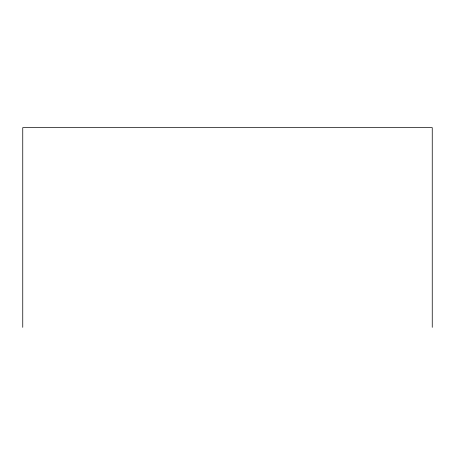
<?xml version="1.0" encoding="UTF-8"?>
<svg xmlns="http://www.w3.org/2000/svg" width="455" height="455" viewBox="0 0 455 455"><rect width="100%" height="100%" fill="white"/><g stroke="black" fill="none" stroke-linecap="round" stroke-linejoin="round"><path stroke-width="0.68" d="M432.25 327.35L432.25 127.65L22.75 127.65L22.75 327.35"/></g></svg>
